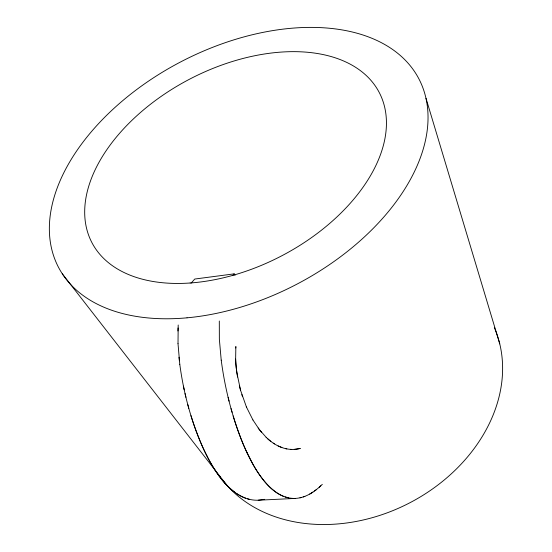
<?xml version="1.0" encoding="UTF-8"?>
<svg xmlns="http://www.w3.org/2000/svg" width="552" height="552" viewBox="0 0 552 552"><rect width="100%" height="100%" fill="white"/><g stroke="black" fill="none" stroke-linecap="round" stroke-linejoin="round"><path stroke-width="0.83" d="M178.192 325.004L178.013 343.661M177.917 330.972L178.027 327.95M219.303 321.016L219.358 339.19L221.214 360.146M235.759 347.995L235.856 346.539L235.642 359.069A47.244 17.581 84.6 0 0 236.056 365.797A49.521 18.388 84.6 0 0 236.829 372.545L240.555 390.292L246.413 406.969M191.151 283.107L194.752 279.043L234.179 273.861L235.042 275.351M233.041 275.144L234.179 273.861M179.786 364.292C183.374 391.382 190.357 418.071 201.004 443.256A160.418 61.113 83.9 0 0 205.309 452.688L206.793 455.676A168.388 63.818 83.8 0 0 211.402 464.156L212.982 466.819A159.383 60.713 83.9 0 0 217.84 474.251C227.113 487.478 240.865 500.802 258.184 500.222L295.058 498.428C305.711 498.021 314.985 491.577 322.32 484.325M319.215 487.23L320.767 485.815M314.495 491.018L316.075 489.831M312.908 492.115L309.72 494.068M303.255 496.931L304.876 496.351M299.984 497.821L301.62 497.421M264.725 499.332L258.184 500.222M294.209 449.383L300.322 448.466L297.887 448.969A283.949 95.372 80.5 0 1 294.209 449.383C283.555 450.052 273.495 444.595 266.126 437.267M293.409 498.442L295.058 498.435C278.332 498.773 265.981 484.759 257.556 471.912A161.508 55.931 83.9 0 1 252.988 464.356L245.743 449.977A162.557 56.304 83.9 0 1 241.666 440.386C231.509 414.635 224.809 387.559 221.214 360.125M290.518 449.356L291.746 449.418M285.57 448.631L286.805 448.886M288.441 497.856L285.129 496.945M247.434 498.808L249.228 499.298M281.865 447.541L278.173 445.981M245.64 498.214L243.853 497.511A182.809 69.048 83.4 0 1 236.732 493.64M283.473 496.338L281.817 495.62A185.237 63.597 83.4 0 1 275.207 491.659L271.929 489.037A167.477 57.822 83.8 0 1 247.137 453.054M273.288 443.146L274.503 443.932M234.973 492.412L231.46 489.624A165.096 62.7 83.8 0 1 206.786 455.704M266.126 437.267L259.281 429.49L252.926 419.968M62.293 273.799L227.058 485.484M252.933 419.968L246.413 406.976M241.838 394.597L242.521 396.722M190.957 415.628L192.089 419.244A161.446 61.486 83.9 0 0 195.698 429.822A165.234 62.742 83.8 0 0 206.793 455.669M426.006 98.325L499.753 343.882M231.033 408.583L232.082 412.289M187.804 404.651L188.812 408.321M240.555 390.298L239.409 385.917M228.128 397.392L229.052 401.131M185.051 393.562L185.92 397.267M183.436 386.158L184.223 389.871M237.539 377.03L236.277 368.046A47.672 17.733 84.6 0 1 235.642 359.069M178.013 343.661L179.786 364.306M178.986 357.241L179.359 360.76M261.517 432.292A140.615 49.031 83.3 0 1 258.177 428.014M270.88 441.4A169.119 58.277 82.7 0 1 267.299 438.378M247.151 453.013A167.173 57.712 83.8 0 1 241.666 440.386A166.587 57.539 83.8 0 1 236.622 426.724A163.475 56.601 83.8 0 1 233.165 415.953M494.337 327.633A156.644 123.71 -27.1 0 1 415.49 499.719A156.644 123.71 -27.1 0 1 222.822 480.419M220.372 477.142A156.644 123.71 -27.1 0 1 219.434 475.81M187.024 317.821A203.343 125.407 -27.6 0 0 422.335 86.402A203.343 125.407 -27.6 0 0 106.764 115.195A203.343 125.407 -27.6 0 0 187.024 317.821M190.143 282.997A162.095 99.615 -27.6 0 0 382.909 101.064A162.095 99.615 -27.6 0 0 133.639 118.701A162.095 99.615 -27.6 0 0 190.143 282.997"/></g></svg>
